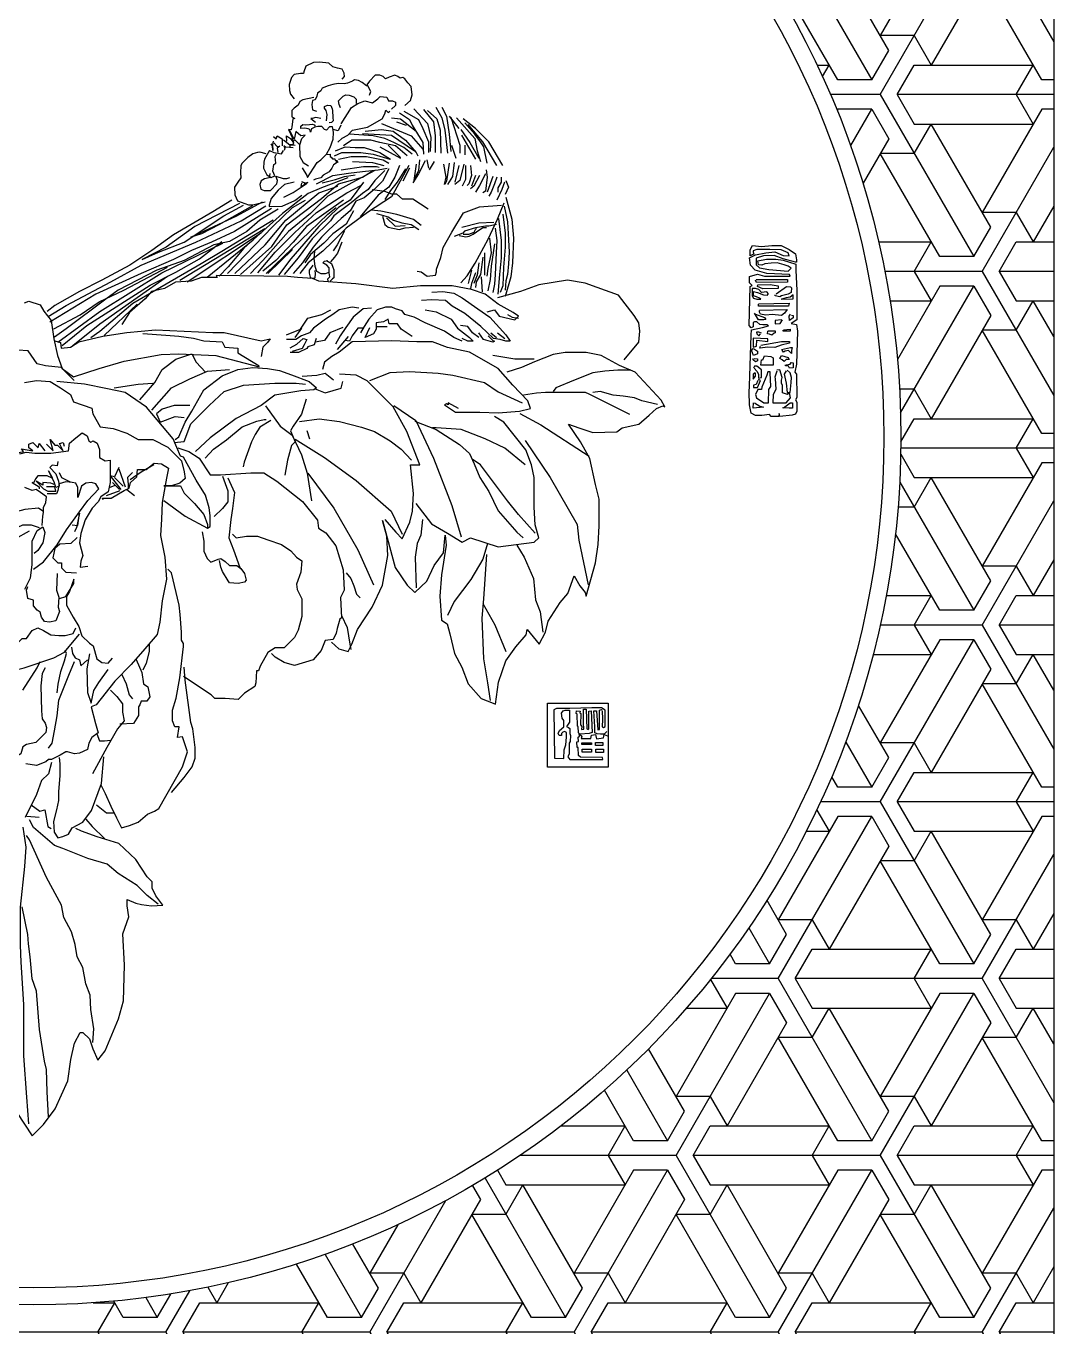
# Model space of a CAD drawing. Header units: millimetres. Extents: x 578 to 1218, y 257 to 1317.
# Drawn here: x 893 to 1195.2, y 525.7 to 908 of the extents above; entities that cross this region are included whole.
import ezdxf

# ---------------------------------------------------------------- set-up
doc = ezdxf.new("R2010")
doc.units = ezdxf.units.MM
for name, color, linetype in [('3', 3, 'Continuous'), ('4', 4, 'Continuous'), ('7', 7, 'Continuous'), ('BH', 3, 'Continuous')]:
    doc.layers.add(name, color=color, linetype=linetype)

# ---------------------------------------------------------------- blocks, each defined once
blk = doc.blocks.new('A$C2C0C1D0D')
at = {"layer": 'BH'}
h = blk.add_hatch(dxfattribs=at)
h.set_pattern_fill('ESCHER', color=256, scale=50, style=0)
h.set_pattern_definition([(60, (-1135.926, -1502.44), (-60, -1e-08), [55, -5]), (180, (-1135.926, -1502.44), (30, -51.9615), [55, -5]), (300, (-1135.926, -1502.44), (60, -1e-08), [55, -5]), (60, (-1130.926, -1502.44), (-60, -1e-08), [10, -50]), (300, (-1130.926, -1502.44), (60, -1e-08), [10, -50]), (60, (-1138.426, -1498.11), (-60, -1e-08), [10, -50]), (180, (-1138.426, -1498.11), (30, -51.9615), [10, -50]), (300, (-1138.426, -1506.77), (60, -1e-08), [10, -50]), (180, (-1138.426, -1506.77), (30, -51.9615), [10, -50]), (60, (-1155.926, -1502.44), (-60, -1e-08), [10, -50]), (300, (-1155.926, -1502.44), (60, -1e-08), [10, -50]), (60, (-1125.926, -1519.76), (-60, -1e-08), [10, -50]), (180, (-1125.926, -1519.76), (30, -51.9615), [10, -50]), (300, (-1125.926, -1485.117), (60, -1e-08), [10, -50]), (180, (-1125.926, -1485.117), (30, -51.9615), [10, -50]), (0, (-1125.926, -1493.78), (-30, 51.9615), [35, -25]), (0, (-1125.926, -1511.1), (-30, 51.9615), [35, -25]), (120, (-1133.426, -1489.447), (-60, 1e-08), [35, -25]), (120, (-1148.426, -1498.11), (-60, 1e-08), [35, -25]), (240, (-1148.426, -1506.77), (30, -51.9615), [35, -25]), (240, (-1133.426, -1515.43), (30, -51.9615), [35, -25])])
edge = h.paths.add_edge_path(flags=16)
edge.add_arc((317.14, 530), 255, 0, 360)
h.paths.add_polyline_path([(17.14, 1030), (617.14, 1030), (617.14, 30), (17.14, 30)])
at = {"layer": '3'}
for points in [[(407.96, 635.18), (408.57, 635.94), (408.49, 636.93), (407.96, 638.15), (406.51, 638.38), (405.14, 638.84), (403.99, 639.9), (401.24, 640.21), (399.49, 640.13), (397.28, 638.99), (396.67, 637.39), (396.59, 636.85), (395.68, 636.85), (393.77, 636.55), (393.01, 635.64), (392.32, 633.65), (392.4, 631.9), (392.78, 630.76), (393.77, 629.46)], [(415.97, 630.45), (416.35, 631.6), (415.43, 633.27), (415.05, 633.27), (413.83, 634.26), (412.69, 634.8), (411.54, 635.03), (410.93, 634.57), (409.48, 634.04), (408.49, 633.81), (406.74, 633.96), (405.14, 633.65), (403.76, 633.27), (402.08, 632.51), (401.63, 631.75), (400.71, 631.06), (400.48, 630.22), (400.02, 629.08), (399.19, 628.93), (398.96, 627.71), (399.19, 626.19), (400.33, 625.81)], [(426.34, 627.41), (428.02, 628.93), (428.48, 630.61), (428.17, 633.04), (427.18, 634.11), (426.34, 635.33), (425.73, 635.64), (424.97, 635.48), (424.28, 635.94), (423.37, 636.32), (421.69, 635.79), (420.7, 635.25), (420.01, 635.94), (419.02, 636.4), (417.57, 636.32), (415.97, 634.64), (415.21, 633.5)], [(399.57, 629.84), (396.36, 629.16), (395.52, 628.62), (394.99, 627.56), (393.77, 626.64), (393.16, 625.96), (393.16, 624.13), (394, 623.6), (393.39, 623.52), (393.08, 621.08), (392.93, 620.32), (392.17, 620.39)], [(403.3, 622.99), (403.53, 624.81), (403.23, 626.03), (402.69, 626.64), (402.77, 627.18), (403.61, 627.56), (404.6, 627.41), (404.98, 626.49), (405.06, 625.96), (405.21, 623.9), (405.29, 622.99), (404.75, 622.45), (404.14, 622.38)], [(407.42, 626.72), (407.04, 627.79), (406.89, 628.78), (408.26, 630.22), (408.95, 630.61), (409.94, 630.53), (411.31, 630), (412, 629.31), (412.08, 628.02)], [(407.65, 622.07), (410.7, 626.87), (412.54, 628.02), (414.6, 628.85), (416.81, 628.24), (418.41, 629.46), (419.1, 630.07), (421.08, 629.92), (421.54, 628.78), (422.68, 628.78), (423.6, 628.47), (423.6, 627.48), (422.45, 626.41)], [(401.63, 623.6), (400.18, 623.9), (399.11, 623.67), (398.73, 623.6), (400.1, 622.6)], [(406.64, 616.66), (407.94, 617.88), (409.62, 618.72), (410.99, 620.16), (414.35, 620.85), (415.41, 621.08), (419.69, 623.52), (420.45, 625.04), (420.75, 626.11), (421.44, 625.42), (421.9, 625.8)], [(422.39, 623.82), (425.06, 623.57), (429.66, 619.94)], [(424.82, 625.27), (427.72, 623.33), (428.45, 621.64), (431.6, 616.55), (431.84, 613.17)], [(426.03, 625.75), (430.39, 623.33), (431.6, 620.67), (433.3, 616.8), (433.3, 613.65)], [(428.94, 626.48), (433.05, 622.12), (434.02, 618.01), (433.78, 613.89)], [(431.84, 626.24), (434.75, 622.61), (435.24, 618.49), (435.24, 613.65)], [(433.05, 625.99), (435.72, 623.57), (436.69, 620.19), (436.93, 613.41)], [(435.48, 626.96), (437.17, 623.82), (438.14, 620.19), (438.87, 613.41)], [(437.17, 626.96), (438.63, 624.3), (439.35, 618.98), (439.84, 613.89)], [(439.35, 624.3), (442.26, 620.67)], [(439.84, 624.06), (442.5, 615.83), (442.5, 613.41)], [(441.54, 623.82), (446.87, 617.77), (447.59, 614.13), (448.56, 610.99)], [(455.1, 609.78), (450.99, 616.8), (447.11, 620.67), (443.47, 623.57)], [(392.14, 620.43), (393.21, 618.07), (393.44, 616.78), (394.05, 617.39), (395.5, 615.86), (396.03, 617.77), (397.03, 618.76), (395.73, 618.53), (394.28, 619.82), (393.82, 617.54), (392.45, 620.28)], [(403.36, 613.12), (404.43, 615.1), (405.26, 617.54), (405.34, 619.52), (405.19, 620.82), (405.04, 621.2), (404.2, 621.2), (403.28, 620.21), (402.75, 620.43), (401.98, 621.27), (400.76, 621.27), (399.85, 621.04), (398.93, 620.59), (398.63, 619.6), (398.4, 620.36), (397.94, 620.59), (396.95, 620.82), (395.73, 620.74), (395.81, 621.42), (396.34, 621.88), (397.1, 621.73), (398.32, 621.88), (399.16, 621.96), (399.7, 621.81), (400, 621.35)], [(407.56, 621.69), (406.79, 620.01), (405.27, 620.39)], [(414.64, 619.94), (419.49, 620.43), (422.88, 619.94), (426.51, 617.28), (429.66, 613.65), (430.15, 612.68)], [(419.49, 622.12), (428.21, 618.49), (431.6, 614.62)], [(423.85, 622.61), (426.75, 621.64)], [(442.75, 620.43), (445.41, 616.55), (448.08, 611.96)], [(450.5, 610.5), (449.53, 615.34), (448.56, 616.8), (446.87, 618.98), (443.96, 622.36)], [(453.41, 609.78), (449.29, 616.8), (447.59, 618.73), (444.93, 621.88)], [(387.64, 616.93), (387.41, 616.01), (387.57, 614.26), (387.41, 615.56), (387.03, 616.17)], [(387.72, 618.38), (388.48, 617.69), (388.79, 618.53), (390.31, 617.61), (390.31, 615.63)], [(387.87, 616.47), (388.79, 615.4), (389.63, 615.48), (388.86, 614.87), (389.02, 613.65)], [(390.69, 617.39), (392.52, 615.86), (392.52, 615.25)], [(393.52, 615.02), (391.3, 615.18), (390.77, 615.56), (391.08, 614.87), (390.85, 614.26)], [(391.61, 617.01), (391.53, 618.53), (392.75, 617.77), (393.59, 616.47), (393.44, 615.94), (392.6, 615.94), (394.13, 615.79)], [(395.42, 615.86), (395.5, 612.51), (396.49, 610.68), (398.02, 609.77)], [(427, 612.68), (423.6, 615.59), (419, 616.55), (416.34, 617.28), (410.76, 617.28), (408.34, 615.59)], [(428.45, 613.17), (426.03, 615.1), (423.12, 616.55), (420.45, 617.77), (417.06, 618.49), (410.04, 618.98)], [(413.91, 619.22), (422.39, 618.73), (429.18, 614.13)], [(425.06, 612.2), (421.42, 615.83)], [(440.08, 615.83), (441.29, 611.96)], [(442.99, 618.73), (447.11, 611.71)], [(443.96, 615.83), (443.96, 612.92)], [(385.58, 613.27), (383.75, 613.73), (383.07, 613.65), (381.62, 613.27), (380.17, 612.2), (378.56, 610.53), (378.18, 609.84), (378.03, 607.71), (378.18, 606.18), (377.27, 604.89), (376.28, 603.44), (376.35, 601.16), (377.19, 599.4), (380.4, 598.26), (381.69, 598.26), (385.28, 599.1)], [(386.57, 614.26), (385.13, 611.67), (384.9, 610.76), (384.82, 609), (385.81, 607.1), (387.03, 606.34), (388.1, 606.79), (387.57, 608.17), (387.8, 610.15), (388.41, 610.53), (388.18, 612.43), (388.63, 613.27)], [(386.57, 614.26), (387.87, 613.65), (390.08, 613.27), (390.69, 614.19)], [(396.19, 609.16), (397.56, 606.87), (397.71, 606.34), (399.54, 609), (400.61, 610.68), (401.68, 611.44), (403.2, 613.04), (404.35, 613.12), (404.43, 612.43), (404.73, 612.28), (405.11, 611.75), (405.8, 611.75), (405.87, 611.29), (406.41, 611.29), (406.18, 610.68), (406.18, 610.68), (406.71, 610.91), (405.34, 609.99), (404.88, 609), (404.12, 607.94), (402.37, 607.02), (401.6, 606.18), (400.08, 605.8), (399.47, 605.5)], [(405.67, 612.68), (407.85, 613.65), (413.43, 613.65), (417.06, 613.17), (421.91, 611.71)], [(405.92, 614.13), (408.82, 615.34), (411.73, 615.1), (414.4, 615.1), (419, 613.65), (422.15, 611.71)], [(406.89, 611.71), (410.52, 612.44), (415.12, 612.44), (419.97, 611.47), (421.67, 610.5)], [(419, 615.34), (425.06, 611.96)], [(378.05, 577.83), (387.26, 586.06), (391.62, 592.35), (401.8, 600.1), (406.89, 604.45), (413.91, 606.39), (416.58, 608.08)], [(417.55, 608.33), (410.76, 604.7), (403.74, 600.82), (398.65, 595.74), (392.1, 590.41), (384.59, 581.94), (380.96, 578.07)], [(420.45, 608.33), (417.55, 605.42), (415.61, 602.76), (413.91, 601.55), (410.52, 598.89), (405.43, 595.01), (404.46, 593.56), (399.13, 588.24), (395.01, 582.67), (390.89, 577.83)], [(421.67, 608.81), (419.73, 605.18), (417.3, 602.76), (414.4, 600.34), (411.97, 599.37), (410.28, 596.47), (407.61, 594.29), (403.98, 590.9), (401.8, 588.72), (399.37, 585.82), (396.22, 581.22), (393.56, 578.07)], [(427.48, 609.78), (422.39, 600.58), (415.37, 595.98), (409.07, 591.38), (405.19, 587.51), (402.28, 584.61), (397.92, 581.22), (395.5, 578.07)], [(400.34, 604.45), (405.19, 606.87), (409.79, 607.6), (413.91, 608.08), (418.52, 608.57), (421.18, 609.05)], [(407.61, 608.57), (414.15, 609.54), (418.03, 609.54), (418.76, 609.29)], [(411, 610.99), (416.82, 610.75), (420.21, 609.78)], [(424.82, 609.78), (423.36, 606.39), (421.67, 603.48), (418.52, 601.06), (413.19, 594.77)], [(426.51, 608.81), (424.09, 604.94), (422.15, 602.52), (420.45, 599.85)], [(427.72, 609.05), (425.79, 605.18)], [(432.33, 611.23), (430.39, 607.36), (428.69, 604.7)], [(429.66, 610.26), (428.94, 605.42)], [(430.63, 611.47), (430.39, 608.33), (429.18, 605.91)], [(432.81, 611.47), (433.3, 609.05)], [(434.99, 610.99), (433.54, 608.57)], [(437.66, 610.26), (438.39, 606.39), (437.9, 604.21)], [(439.35, 610.5), (438.63, 605.18), (438.14, 604.21)], [(440.81, 610.75), (440.32, 606.63), (438.87, 604.21)], [(443.72, 610.26), (442.5, 605.42), (441.05, 604.21)], [(442.26, 609.78), (441.05, 604.94)], [(444.2, 609.78), (444.2, 605.66), (443.23, 603.73)], [(445.65, 609.78), (445.9, 606.87), (445.17, 604.45), (444.69, 603.97)], [(450.26, 608.57), (450.5, 606.39), (450.02, 602.27), (449.29, 601.79)], [(409.55, 606.15), (401.8, 603.24), (397.92, 601.55), (390.41, 595.74), (379.02, 585.57), (374.42, 580.01), (371.75, 577.34)], [(386.65, 607.48), (386.42, 606.18), (385.05, 605.88), (384.13, 605.35), (383.75, 604.28), (383.98, 602.91), (384.97, 602.45), (386.88, 602.45), (388.71, 604.43), (388.94, 605.42), (388.41, 606.64), (390.54, 605.96), (391.61, 605.96), (392.52, 606.34)], [(393.82, 604.97), (391, 604.28), (389.09, 602.6), (387.03, 600.16), (386.5, 598.18), (386.5, 597.8), (390.31, 597.88), (393.97, 599.55), (396.11, 601.08)], [(414.15, 604.94), (410.28, 599.61), (406.89, 597.43), (401.07, 591.87), (392.83, 582.43), (389.2, 577.59)], [(390.77, 600.47), (393.52, 601.92), (397.64, 604.66)], [(395.96, 604.58), (395.73, 603.67), (396.72, 604.13), (397.1, 604.58), (396.11, 605.04), (397.1, 604.66), (397.94, 604.97)], [(402.04, 604.7), (405.92, 605.66), (408.58, 606.63), (411.73, 607.12)], [(448.32, 606.87), (446.62, 603.73), (445.65, 603)], [(447.11, 606.87), (445.9, 603.73)], [(450.02, 607.36), (448.32, 603.97), (447.11, 602.03)], [(452.2, 606.63), (450.5, 602.03)], [(453.41, 606.39), (452.68, 604.45), (451.71, 602.03), (450.99, 600.82)], [(455.59, 604.94), (454.86, 602.76), (453.41, 599.61)], [(454.62, 606.39), (454.62, 604.94), (453.65, 603.24), (453.65, 602.03)], [(456.07, 605.42), (456.8, 603.48), (455.83, 601.31)], [(376.35, 578.07), (385.32, 586.54), (391.38, 593.8), (401.07, 601.79), (406.64, 603.73)], [(383.14, 578.31), (388.23, 584.36), (394.04, 590.17), (400.34, 595.98), (409.31, 601.79), (413.43, 603.97)], [(433.16, 596.94), (428.68, 599.92), (425.7, 599.92), (423.96, 601.41), (422.47, 601.41), (420.48, 602.15), (416.75, 602.65)], [(456.07, 600.56), (457.76, 594.03), (458.25, 588.46), (458, 581.2), (457.52, 577.09), (455.82, 571.28)], [(375.52, 599.61), (369.95, 596.22), (358.32, 589.45), (352.02, 584.85), (345.48, 580.49), (337.24, 576.13), (330.7, 572.75), (323.43, 568.63), (321.25, 566.94)], [(321.49, 565.49), (326.82, 568.63), (339.9, 575.65), (348.87, 580.49), (364.86, 587.27), (378.19, 593.56), (385.46, 597.92)], [(387.15, 597.19), (376.25, 590.42), (369.47, 587.27), (363.65, 584.85), (358.32, 582.19), (348.87, 578.07), (335.54, 572.02), (321.97, 563.79)], [(389.09, 596.95), (383.76, 593.8), (379.88, 590.42), (374.8, 587.51), (370.19, 586.54), (361.47, 581.94), (353.47, 579.04), (342.08, 573.23), (338.45, 570.57), (326.82, 561.85), (323.39, 559.38)], [(377.7, 598.64), (364.62, 591.87), (356.14, 585.82), (349.11, 582.19), (353.96, 584.36), (361.47, 587.27), (373.1, 595.01), (378.92, 598.16)], [(381.58, 597.92), (371.65, 592.35), (366.56, 589.69), (363.41, 588.72), (376.98, 595.01), (384.49, 599.13)], [(374.17, 578.07), (387.5, 591.87), (393.32, 597.43), (397.19, 599.61)], [(408.34, 599.61), (397.44, 591.87), (393.56, 587.27), (388.47, 581.94), (384.59, 578.8)], [(385.56, 578.07), (398.4, 590.41), (403.74, 595.5), (406.16, 597.43)], [(411.25, 596.47), (409.07, 592.59), (405.19, 589.69), (402.52, 587.03), (398.65, 583.64), (396.95, 581.22)], [(431.17, 592.22), (428.93, 593.96), (423.96, 595.45), (419.24, 596.44), (416.5, 596.69)], [(429.92, 578.81), (431.17, 578.56), (432.91, 577.32), (435.39, 577.57), (435.64, 578.56), (435.64, 579.31), (436.88, 582.78), (437.63, 585.76), (440.11, 590.23), (443.59, 595.94), (448.32, 597.68), (454.78, 598.18)], [(442.79, 575.33), (444.69, 577.39), (447.06, 581.12), (450.87, 588.21), (453.62, 594), (455.53, 598.8)], [(455.58, 597.9), (456.55, 593.3), (456.79, 587.98), (457.03, 584.35), (456.79, 580.96), (456.55, 577.81), (456.07, 575.88), (455.82, 573.21)], [(387.6, 593.75), (372.58, 584.55), (366.52, 580.92), (353.19, 573.18), (346.41, 569.3), (336.72, 561.07), (334.05, 559.14)], [(417.99, 595.7), (421.47, 594.7), (422.96, 593.71), (425.45, 592.96), (428.18, 592.47), (430.42, 590.98)], [(419.73, 594.95), (420.48, 592.47), (421.47, 591.72), (424.7, 590.98), (426.44, 591.47), (428.93, 591.72)], [(420.98, 594.45), (423.46, 591.97), (426.44, 592.22)], [(443.1, 591.72), (448.07, 592.96), (452.54, 593.21)], [(453.88, 594.27), (454.61, 587.74), (454.61, 582.65), (454.13, 577.81), (453.64, 572)], [(455.1, 595.48), (455.82, 589.91), (455.82, 585.8), (455.34, 579.99), (455.1, 574.42), (454.37, 572.49)], [(360.22, 576.08), (385.18, 591.33)], [(362.4, 575.6), (384.21, 590.12)], [(408.56, 590.64), (406.42, 586.53), (405.28, 584.77)], [(453.29, 592.47), (451.05, 591.97), (450.06, 591.97), (447.07, 591.47), (443.84, 590.48), (443.35, 589.98), (440.86, 588.99)], [(442.28, 589.22), (444.31, 588.87), (445.2, 589.1), (446.42, 589.62), (447.36, 590.28), (449.22, 591.6), (450.34, 591.62)], [(443.44, 589.66), (445.15, 589.66), (446.74, 590.21), (447.14, 591.05), (447.39, 591.35)], [(452.92, 591.37), (453.4, 587.74), (453.16, 584.11), (452.92, 577.81), (452.67, 574.91), (452.19, 572.49)], [(324.36, 557.93), (336.72, 566.88), (354.89, 578.26), (372.82, 586.97)], [(325.57, 556.96), (332.84, 562.77), (351.5, 574.63), (359.01, 578.5), (366.03, 582.37), (372.58, 587.46)], [(368.22, 577.05), (381.78, 587.94)], [(386.05, 578.07), (393.32, 585.09)], [(407.8, 587.29), (406.5, 584.09), (405.66, 582.87), (404.52, 581.5)], [(451.22, 588.46), (451.7, 584.11), (450.73, 579.51), (450.49, 577.33)], [(452.67, 586.77), (451.7, 580.23), (451.46, 576.36), (450.73, 572.97)], [(528.98, 583.84), (527.82, 583.26), (527.82, 585), (528.55, 586.31), (531.16, 586.02), (534.2, 586.31), (536.96, 586.31), (539.28, 585.15), (541.16, 583.84), (541.45, 582.1), (541.45, 581.38), (541.16, 581.38), (537.54, 582.39), (534.93, 583.41), (531.74, 583.26), (529.56, 582.54), (529.56, 580.65), (530.58, 579.79), (533.33, 579.21), (538.99, 578.77), (539.86, 579.64), (538.99, 580.22), (537.83, 580.65), (535.8, 581.23), (534.06, 581.09), (532.17, 580.94), (531.3, 580.51), (530.29, 580.65), (530.14, 581.81), (532.61, 582.25), (535.36, 582.25), (537.54, 581.96), (541.31, 580.8), (541.31, 579.06), (541.6, 573.12), (541.6, 564.43), (539.86, 563.41), (541.45, 563.12), (541.74, 561.1), (541.45, 551.39), (541.02, 549.07), (541.45, 548.49), (541.6, 541.68), (541.16, 540.96), (541.6, 540.23), (541.6, 537.63), (541.16, 536.76), (540.15, 536.47), (536.52, 536.03), (536.38, 536.9), (536.23, 536.03), (534.06, 536.03), (533.48, 536.61), (531.3, 536.32), (529.42, 536.32), (528.11, 537.05), (527.68, 539.51), (527.53, 543.28), (527.68, 545.01), (528.11, 559.94), (528.26, 561.53), (531.45, 562.25), (533.19, 562.69), (532.75, 562.98), (531.59, 562.98), (530.72, 563.12), (529.85, 563.85), (529.13, 563.85), (528.69, 563.7), (528.69, 562.4), (528.11, 562.11), (527.53, 562.83), (527.82, 574.28), (528.4, 574.57), (527.68, 575.29), (527.68, 577.18), (530, 577.9), (532.03, 577.32), (534.35, 577.32), (539.57, 577.32), (539.42, 577.76), (532.75, 578.05), (529.27, 579.06), (527.97, 580.51), (527.68, 582.68), (529.42, 583.55), (532.46, 584.13), (535.07, 584.42), (537.54, 583.41), (539.28, 583.26), (538.99, 584.13), (536.96, 585), (533.62, 585.15), (529.85, 585.15), (528.69, 584.71), (528.84, 583.7)], [(399.79, 584.62), (399.63, 582.49), (399.86, 580.2), (400.4, 578.75), (401.69, 578.07), (402.99, 578.07), (404.14, 578.52)], [(403.83, 575.86), (403.75, 576.47), (404.29, 577.15), (404.14, 578.3), (404.06, 579.74), (403.37, 580.51), (402.23, 581.19), (402.76, 581.72), (403.68, 581.88)], [(403.3, 581.88), (404.82, 581.04), (405.2, 579.97), (405.43, 579.13), (405.43, 576.85), (405.05, 576.54), (404.44, 575.86)], [(448.07, 581.2), (447.58, 577.57), (446.62, 575.15)], [(449.28, 582.9), (448.55, 577.81), (447.34, 575.63), (447.1, 573.94)], [(449.77, 584.11), (449.77, 579.51), (449.77, 577.57)], [(323.15, 561.8), (330.9, 565.91), (336.47, 569.79), (343.74, 573.18), (356.58, 579.95)], [(450.54, 566.86), (452.71, 567.4), (454.07, 565.5), (458.69, 564.42), (459.78, 565.5), (458.15, 566.59), (453.8, 569.03), (450, 572.02), (445.92, 573.37), (440.21, 574.46), (430.97, 574.46), (422.82, 573.65), (411.95, 575), (401.08, 575.82), (399.18, 576.63), (394.83, 576.9), (391.84, 577.17), (370.92, 577.45), (371.19, 576.9), (366.57, 576.9), (363.58, 575.82), (358.96, 575.55), (355.7, 573.65), (351.89, 572.83), (349.99, 570.66), (345.37, 566.59), (343.2, 563.06)], [(399.33, 580.51), (398.64, 579.59), (398.26, 579.06), (398.18, 578.14), (398.49, 577), (398.72, 576.7), (400.02, 576.77), (400.09, 578.07), (400.02, 578.98)], [(445.89, 579.02), (445.16, 575.88), (444.92, 575.15)], [(447.1, 578.3), (445.89, 575.15), (445.65, 573.7)], [(328.72, 556.96), (336.72, 563.25), (347.62, 571), (356.58, 577.29)], [(448.8, 577.09), (449.04, 572.73)], [(533.19, 572.11), (532.75, 572.69), (531.16, 572.54), (530.43, 573.41), (529.42, 573.7), (528.4, 573.7), (528.4, 572.69), (528.4, 571.53), (528.84, 570.8), (529.85, 570.51), (531.01, 570.51), (530.58, 570.8), (529.71, 571.24), (528.84, 571.53), (528.84, 572.83), (530, 572.54), (531.74, 571.82), (532.9, 571.67), (533.04, 571.96), (533.19, 572.11)], [(529.56, 576.31), (538.84, 576.31), (538.84, 575.58), (529.71, 575.44), (529.42, 576.16)], [(530.14, 574.71), (533.77, 574.86), (536.09, 574.42), (536.09, 573.7), (531.59, 573.56), (530, 574.28), (530.14, 574.71)], [(535.51, 572.11), (538.55, 574.28), (539.71, 574.14), (540, 573.85), (539.86, 572.54), (538.99, 571.96), (537.1, 571.53), (536.52, 571.24), (535.22, 571.53), (535.22, 571.82)], [(434.24, 572.56), (437.5, 572.83), (440.76, 572.29), (443.2, 570.93), (447.82, 567.67), (451.36, 565.23), (455.98, 560.07), (457.33, 558.17), (455.98, 558.17), (454.35, 558.72), (452.44, 558.99), (448.64, 562.52), (444.02, 566.32), (440.21, 568.49), (438.31, 570.12), (434.24, 570.39), (431.25, 570.12)], [(536.96, 570.51), (540.44, 570.66), (540.44, 571.82), (539.57, 571.09), (538.41, 570.95), (537.1, 570.51)], [(337.93, 559.86), (347.62, 569.06)], [(412.77, 567.94), (410.86, 568.22), (407.06, 567.4), (405.16, 566.04), (402.98, 564.69), (399.45, 561.97), (398.36, 560.62), (395.92, 559.8), (394.29, 558.72), (391.57, 558.72)], [(391.57, 560.07), (395.65, 561.7), (397.82, 564.96), (401.9, 566.04), (404.61, 567.4)], [(416.57, 567.94), (414.13, 567.67), (411.14, 565.23), (408.96, 562.24), (407.33, 559.8), (405.97, 557.36)], [(443.2, 558.17), (440.76, 559.26), (438.04, 561.16), (432.33, 563.6), (429.07, 565.23), (426.35, 566.04), (425.54, 567.13), (423.64, 567.67), (422.55, 568.22), (420.65, 568.22), (418.2, 567.4), (415.76, 564.69), (414.4, 562.52), (413.31, 560.62)], [(432.33, 567.4), (435.59, 566.86), (439.94, 564.69), (441.84, 561.97), (445.38, 559.26), (446.46, 558.17), (444.83, 558.17), (443.2, 558.99)], [(456.52, 566.04), (457.88, 565.23), (459.78, 564.96)], [(529.42, 566.17), (532.03, 565.15), (532.46, 564.57), (531.88, 564.43), (530.29, 564.43), (529.13, 566.46)], [(530.29, 569.21), (539.28, 569.35), (539.13, 568.48), (530.29, 568.48), (530.29, 569.06)], [(530.58, 567.33), (538.7, 567.47), (537.97, 566.46), (537.1, 565.73), (534.35, 566.02), (532.46, 565.88), (530.87, 566.17), (530.58, 566.75), (530.58, 567.18)], [(540, 565.88), (540.44, 565.73), (540.44, 565.01), (539.42, 564.28), (539.28, 565.59), (539.71, 566.17)], [(408.15, 562.24), (404.34, 560.62), (402.71, 558.44), (399.99, 557.9)], [(428.53, 559.53), (425.27, 561.7), (424.18, 563.33), (421.73, 563.33), (421.46, 564.69), (420.1, 563.87), (417.93, 563.6), (417.93, 561.7), (417.11, 560.34), (414.67, 559.26), (416.03, 562.24)], [(418.2, 562.52), (421.19, 562.52)], [(448.09, 559.26), (446.19, 560.62), (444.83, 562.52), (442.66, 562.79)], [(537.1, 564.43), (535.22, 564.28), (535.22, 563.27), (536.67, 563.41), (537.39, 564.43)], [(323.47, 558.3), (325.1, 557.76), (325.37, 556.13), (328.09, 556.4), (330.54, 558.03), (337.6, 559.66), (344.67, 560.75), (353.09, 561.56), (369.94, 560.75), (373.2, 560.75), (384.07, 558.3), (386.79, 558.85), (385.98, 557.76), (384.62, 556.4), (384.07, 553.69)], [(349.29, 560.47), (356.08, 559.93), (359.89, 559.66), (364.24, 559.12), (367.22, 558.3), (372.66, 558.03), (373.47, 556.4), (377.28, 556.13), (377.28, 554.77), (383.53, 550.97)], [(400.27, 558.99), (399.72, 557.09), (397.82, 556.54), (397.55, 556), (395.1, 554.91), (392.66, 554.91)], [(392.66, 556.27), (394.56, 557.36), (396.46, 558.99), (397.55, 558.72), (396.73, 557.09), (396.19, 556), (393.2, 555.19)], [(395.92, 561.97), (394.02, 559.26)], [(406.52, 555.73), (409.78, 559.53)], [(414.13, 561.97), (412.49, 561.97), (410.86, 559.8), (410.05, 558.17), (408.69, 558.44)], [(450.81, 559.8), (452.17, 558.44), (452.71, 558.17), (452.17, 557.9), (449.45, 558.72), (448.09, 560.62)], [(451.63, 560.62), (453.26, 559.26)], [(453.53, 560.62), (455.7, 558.99)], [(528.69, 558.63), (528.69, 556.46), (529.71, 556.75), (529.85, 558.49), (533.04, 558.05), (533.04, 558.92), (528.69, 559.07), (528.69, 558.49)], [(531.16, 560.52), (530.43, 560.81), (529.71, 560.81), (529.85, 560.37), (530.43, 559.79), (530.87, 560.37)], [(533.04, 561.24), (535.22, 561.24), (535.22, 560.66), (534.93, 560.52), (534.2, 559.94), (533.48, 560.23), (532.9, 560.37), (533.04, 561.1)], [(537.68, 561.53), (539.57, 561.68), (539.57, 561.1), (537.54, 561.1), (537.54, 561.39)], [(348.47, 540.93), (352.82, 546.09), (355, 549.89), (359.07, 552.87), (363.69, 554.5), (365.05, 552.06), (367.77, 549.07)], [(528.84, 556.02), (530, 555.3), (530, 554.43), (528.84, 554), (528.55, 554.72), (528.26, 555.45), (528.69, 556.02)], [(531.01, 557.04), (537.1, 558.05), (539.42, 558.05), (539.42, 557.62), (536.96, 557.04), (535.07, 556.31), (533.04, 556.46), (530.72, 556.17), (530.87, 556.75)], [(537.1, 555.74), (539.71, 556.31), (540.15, 556.31), (540, 555.45), (540, 554.58), (539.13, 555.45), (538.12, 555.3), (537.68, 555.01), (537.25, 555.59)], [(528.98, 553.13), (530, 552.98), (530, 552.4), (529.42, 552.11), (528.69, 552.69), (528.69, 553.13)], [(528.98, 550.23), (529.85, 549.36), (530.29, 548.49), (530.29, 547.33), (531.16, 547.48), (531.16, 549.8), (529.85, 550.81), (529.13, 550.81), (528.84, 550.23)], [(531.59, 552.69), (532.03, 553.85), (533.91, 553.71), (534.64, 553.27), (534.64, 552.4), (534.64, 551.1), (531.01, 551.1), (531.16, 552.69), (531.45, 552.69)], [(537.1, 554), (538.99, 553.42), (539.28, 552.84), (538.41, 552.84), (537.83, 552.26), (537.25, 552.69), (536.52, 553.13), (537.1, 553.85)], [(538.41, 551.24), (539.57, 551.39), (539.86, 551.97), (540.44, 551.82), (540.44, 550.37), (539.42, 550.23), (539.13, 550.81), (538.26, 550.95), (538.26, 551.24)], [(352.01, 537.94), (357.71, 544.46), (363.15, 547.17), (368.31, 549.34), (374.83, 549.89)], [(358.8, 529.26), (359.89, 530.07), (361.79, 534.41), (363.69, 537.67), (367.22, 543.92), (372.66, 547.99), (377.28, 549.89), (381.63, 550.43), (385.98, 550.16), (389.51, 549.62), (393.04, 548.26), (398.2, 546.36), (400.38, 544.46), (399.56, 543.92), (395.76, 543.64), (388.15, 542.29), (384.07, 539.3), (376.74, 535.5), (369.13, 529.8), (364.78, 525.73)], [(396.17, 547.95), (400.52, 548.22), (402.96, 548.76), (405.41, 546.86)], [(416.01, 546.59), (421.99, 549.03), (427.69, 549.31), (436.12, 548.76), (440.47, 548.22), (449.71, 546.05), (453.78, 543.33), (460.85, 540.08)], [(492.72, 549.67), (488.91, 549.67), (485.11, 549.4), (481.58, 548.86), (475.87, 546.68), (470.71, 544.51), (469.89, 543.43)], [(529.27, 548.93), (528.69, 548.49), (528.69, 547.04), (529.42, 547.91), (529.42, 548.93)], [(530.14, 546.61), (529.56, 545.45), (528.84, 545.3), (528.84, 544.58), (530, 544.58), (530.87, 546.61), (530.29, 546.9)], [(533.04, 549.22), (532.75, 548.2), (531.3, 544.72), (531.16, 544), (530.14, 544), (529.42, 542.55), (529.71, 541.54), (531.88, 540.09), (533.19, 540.09), (533.33, 544), (533.91, 544.87), (533.77, 548.93), (533.77, 549.22), (533.04, 549.22)], [(535.65, 549.36), (535.07, 547.62), (535.22, 547.19), (535.36, 544), (534.64, 542.55), (534.49, 540.09), (538.41, 540.09), (539.71, 541.54), (539.42, 542.99), (538.84, 542.55), (537.39, 542.99), (537.39, 545.16), (537.1, 545.88), (537.1, 546.75), (537.25, 547.48), (536.52, 549.8), (535.65, 549.65)], [(538.41, 549.51), (537.83, 548.49), (538.41, 545.88), (538.7, 543.13), (539.57, 543.13), (539.86, 546.03), (540, 547.48), (539.57, 548.93), (538.7, 549.65)], [(340.86, 544.46), (347.93, 545.54), (352.28, 545.82)], [(358.53, 528.44), (361.52, 528.71), (363.42, 533.87), (368.85, 539.3), (373.2, 543.37), (378.91, 545.27), (388.15, 545.82), (394.4, 545.82), (397.12, 545.54)], [(399.98, 544.15), (402.96, 543.06), (407.58, 544.42), (408.13, 546.32)], [(500.6, 539.63), (495.98, 540.71), (493.81, 541.53), (490.55, 542.07), (487.56, 542.34), (483.75, 543.43), (481.58, 543.15)], [(363.15, 539.3), (358.53, 539.3), (355, 538.21), (353.36, 536.86), (354.45, 534.41), (358.8, 536.04), (361.52, 535.77)], [(385.37, 539.22), (389.71, 533.24), (393.25, 530.53), (395.97, 524.83), (397.6, 519.4), (398.95, 511.26)], [(397.32, 541.12), (395.97, 536.77), (393.52, 533.24), (392.7, 531.89), (394.06, 528.63), (392.98, 527.54), (391.89, 523.2), (391.07, 518.86)], [(423.07, 539.26), (429.6, 534.92), (434.76, 523.79), (440.2, 509.95), (442.91, 500.72)], [(529.13, 540.09), (530.72, 539.07), (531.74, 538.78), (528.69, 538.49), (528.84, 540.09)], [(537.68, 538.64), (539.57, 540.09), (540.29, 540.09), (540.29, 538.49), (539.28, 538.49), (537.39, 538.64)], [(395.42, 534.6), (401.13, 535.42), (407.11, 534.6), (413.63, 532.97), (417.43, 531.62), (422.05, 528.9), (425.31, 526.46), (428.3, 523.2)], [(460.11, 536.91), (466.36, 533.65), (480.49, 524.42)], [(367.64, 523.79), (370.08, 526.5), (373.89, 529.22), (378.51, 533.02), (382.85, 534.65), (385.03, 535.19), (385.57, 535.19)], [(387, 534.87), (383.74, 532.97), (382.38, 530.8), (381.29, 528.63), (379.12, 522.66), (378.84, 521.3)], [(397.53, 531.93), (398.34, 529.49)], [(461.66, 521.89), (455.69, 526.78), (449.98, 529.49), (442.91, 532.2), (435.58, 532.75), (434.49, 532.75)], [(308.8, 523.01), (310.7, 523.28), (307.98, 525.46), (309.07, 526), (310.43, 524.91), (314.23, 525.73), (313.69, 526.54), (316.95, 526), (315.86, 526.81), (315.86, 527.9), (316.95, 528.44), (318.58, 526.81), (318.85, 528.17), (320.48, 526)], [(319.71, 504.04), (319.92, 506.78), (320.13, 507.83), (320.13, 509.31), (320.77, 510.78), (320.98, 512.47), (319.29, 513.73), (318.02, 514.57), (316.76, 514.36), (314.65, 515.21)], [(313.17, 525.11), (315.07, 525.53), (317.6, 525.32), (322.24, 525.32), (327.51, 525.95), (327.73, 528.27), (329.62, 529.74), (331.52, 531.22), (333, 530.37), (333.42, 528.9), (334.05, 528.48), (334.69, 528.9), (335.95, 528.27), (336.58, 526.37), (336.58, 524.05), (338.27, 523), (339.75, 523.21), (339.75, 521.11), (339.75, 516.68), (339.11, 513.94), (337.01, 512.47), (336.16, 510.99), (334.47, 509.1), (332.37, 505.73), (331.1, 501.72), (330.68, 498.98), (331.73, 495.19), (331.1, 493.51), (330.89, 491.82), (333.21, 492.03)], [(321.03, 527.9), (322.93, 526), (322.11, 529.26), (323.47, 527.63), (324.29, 527.63), (325.92, 526), (324.83, 528.17), (325.92, 528.44), (326.19, 527.36)], [(324.35, 522.79), (324.14, 521.53), (322.66, 521.74), (322.03, 521.11), (323.72, 519.21), (324.56, 517.1), (324.77, 515.63), (323.72, 515.21), (323.3, 516.89), (321.61, 520.05), (322.66, 518.16), (322.66, 517.94), (321.19, 518.58), (318.45, 518.58), (317.81, 517.73), (317.18, 516.47), (316.76, 516.68), (318.87, 515.42), (318.87, 514.78)], [(342.28, 521.11), (341.01, 518.37), (339.75, 518.58), (342.91, 514.57)], [(342.28, 520.68), (344.18, 515.42)], [(345.65, 517.52), (348.82, 519.84), (352.61, 521.95)], [(323.3, 516.05), (322.24, 516.47), (319.92, 516.68), (319.92, 515.84), (318.02, 517.1), (320.13, 514.78), (321.4, 514.15), (323.72, 514.15), (323.51, 515.42), (322.66, 515.42), (320.98, 515.42)], [(324.77, 519.63), (325.41, 518.16), (327.94, 516.89)], [(340.38, 516.68), (342.49, 514.57)], [(341.01, 518.16), (343.54, 515.63)], [(346.29, 519.63), (344.81, 518.16), (345.02, 516.05), (345.02, 514.78)], [(397.87, 519.4), (405.48, 509.08), (412.54, 496.87), (417.16, 486.55)], [(338.69, 512.89), (342.7, 514.36)], [(339.54, 515.21), (341.22, 515.84)], [(344.6, 514.57), (346.92, 512.89)], [(328.57, 504.25), (330.26, 504.04), (330.68, 507.62), (329.83, 503.41), (329.2, 502.14)], [(431.57, 505.83), (431.02, 501.21), (429.93, 498.77), (429.39, 494.7), (429.66, 485.74)], [(450.59, 498.77), (449.23, 494.15), (445.7, 488.18), (440.8, 481.67), (438.9, 477.6)], [(459.28, 498.23), (461.46, 494.7), (464.18, 488.45), (464.72, 482.21), (466.08, 478.68), (466.89, 472.71)], [(409.13, 490.07), (410.49, 488.44), (411.3, 486.27), (412.12, 483.82), (413.21, 482.74)], [(449.23, 481.12), (452.76, 474.88), (456.02, 467.01)], [(407.77, 477.58), (409.4, 474.05), (410.22, 469.17), (410.49, 467.54)], [(484.36, 449.55), (484.43, 447.1), (484.36, 444.85), (484.76, 444.65), (485.23, 444.92), (485.23, 449.75), (484.16, 450.48), (481.31, 450.48), (474.82, 450.21), (470.91, 450.21), (470.18, 449.81), (470.31, 435.65), (473.03, 435.51), (473.16, 438.09), (473.63, 439.55), (473.89, 441.8), (473.89, 443.19), (473.23, 443.46), (472.76, 443.33), (472.43, 442.86), (472.43, 442.27), (471.7, 442.27), (471.44, 442.93), (471.77, 443.79), (473.03, 444.85), (473.03, 446.77), (472.63, 447.36), (472.43, 448.89), (472.83, 449.55), (473.49, 449.75), (474.75, 449.75), (474.75, 446.24), (474.16, 445.38), (473.89, 444.98), (474.49, 444.65), (474.82, 444.38), (474.82, 442.93), (475.08, 442.27), (474.95, 440.54), (474.69, 440.08), (474.62, 436.97), (474.29, 436.04), (474.82, 435.25), (484.56, 435.25), (484.43, 435.84), (478, 435.91), (477.4, 436.44), (477.27, 438.82), (477.01, 438.82), (476.94, 440.48), (477.34, 440.54), (477.27, 441.8), (477.67, 442.07), (477.6, 442.93), (477.34, 443.06), (477.27, 444.98), (477.07, 445.05), (477.01, 448.56), (476.74, 448.82), (476.81, 449.61), (477.87, 449.48), (477.8, 448.95), (478.07, 448.75), (478, 445.44), (478.33, 444.98), (478.33, 444.52), (478.27, 444.38), (478.27, 444.12), (478.99, 444.19), (478.86, 446.17), (478.86, 450.01), (479.66, 450.01), (479.86, 444.25), (480.19, 444.12), (480.39, 444.25), (480.39, 449.48), (481.12, 449.61), (481.45, 443.19), (480.52, 442.86), (477.87, 442.73), (477.67, 442.73), (478.13, 442.33), (478.33, 442.07), (478.2, 441.41), (481.05, 441.41), (481.18, 442.4), (482.37, 442.6), (482.71, 441.34), (484.69, 441.6), (484.96, 442.6), (485.95, 442.2)], [(485.76, 443.46), (484.89, 442.66), (483.9, 442.66), (482.91, 442.8), (482.18, 443.13), (482.18, 444.85), (481.91, 449.55), (482.64, 449.55), (483.1, 443.99), (483.57, 444.12), (483.57, 449.75), (484.1, 449.95), (484.36, 449.75)], [(316.52, 421.93), (319.05, 420.03), (320.53, 420.46), (321.37, 415.61), (322.43, 414.98)], [(315.26, 418.56), (318.84, 418.35)], [(353.81, 392.77), (350.65, 395.29), (347.71, 398.23), (342.04, 401.8), (338.89, 404.52), (333.21, 406.2), (325.86, 409.14), (323.34, 409.98), (317.24, 415.23), (315.98, 417.54)], [(332.55, 417.72), (334.45, 415.61), (338.04, 412.03)], [(314.08, 415.33), (314.92, 409.45), (314.5, 403.79), (313.24, 391.82), (313.24, 380.7), (313.45, 375.66), (314.29, 363.28), (314.29, 348.16), (315.13, 335.99), (315.76, 328.18)]]:
    blk.add_lwpolyline(points, dxfattribs=at)
for points in [[(468.32, 451.8), (486.09, 451.8), (486.09, 433), (468.32, 433)], [(478.4, 440.15), (481.25, 440.15), (481.25, 439.62), (478.4, 439.62)], [(482.37, 440.21), (484.56, 440.21), (484.56, 439.42), (482.37, 439.42)], [(478.46, 438.29), (481.25, 438.29), (481.25, 437.43), (478.46, 437.43)], [(482.51, 438.29), (484.76, 438.29), (484.76, 437.3), (482.51, 437.3)]]:
    blk.add_lwpolyline(points, close=True, dxfattribs=at)
at = {"layer": '4'}
blk.add_lwpolyline([(17.14, 1030), (617.14, 1030), (617.14, 30), (17.14, 30)], close=True, dxfattribs=at)
at = {"layer": '7'}
for points in [[(314.5, 569.43), (315.86, 569.97), (319.12, 568.89), (320.21, 566.99), (322.38, 564.27), (323.2, 558.85), (324.29, 553.96), (325.65, 550.16), (328.91, 547.72), (336.52, 550.16), (343.85, 552.33), (354.72, 554.23), (359.89, 554.5), (370.76, 553.96), (383.53, 550.7)], [(490.76, 552.74), (495.11, 557.9), (495.38, 561.16), (495.11, 563.6), (493.75, 565.77), (489.13, 571.74), (482.88, 573.92), (479.35, 575.27), (474.18, 576.09), (465.76, 574.73), (460.32, 572.83), (453.53, 570.93)], [(329.18, 546.63), (325.37, 550.43), (320.75, 550.97), (318.31, 551.52), (315.59, 555.32), (312.6, 555.59), (310.43, 557.49), (309.34, 558.3), (306.89, 558.3), (301.73, 559.66), (297.38, 560.2), (291.68, 558.85), (290.59, 556.67), (288.42, 555.32), (287.87, 553.96), (287.87, 552.6), (285.97, 552.33), (283.52, 550.97), (282.17, 547.44), (282.44, 545.82), (285.15, 541.47), (286.51, 538.49)], [(442.1, 538.45), (439.11, 540.08), (439.11, 539.53), (438.56, 539.81), (438.02, 539.53), (441.28, 537.36), (444.27, 537.36), (448.35, 537.36), (453.78, 537.09), (460.03, 537.63), (463.29, 538.45), (462.48, 540.62), (458.13, 545.23), (453.78, 550.12), (445.36, 555.01), (438.84, 556.36), (434.49, 557.99), (429.87, 557.99), (422.53, 558.26), (410.85, 557.99), (407.04, 555.01), (404.87, 553.65), (402.69, 552.02), (402.15, 549.85)], [(404.78, 469.71), (406.95, 467.81), (409.67, 466.99), (410.76, 469.17), (412.39, 473.51), (416.74, 480.02), (419.73, 486.54), (421.36, 495.22), (421.09, 500.93), (419.73, 505.54), (423.53, 491.7), (427.06, 486.54), (429.24, 484.37), (432.77, 487.62), (434.95, 492.24), (437.66, 496.04), (438.21, 501.2), (438.48, 498.21), (437.12, 489.52), (436.58, 483.28), (437.12, 476.22), (438.75, 475.14), (439.57, 472.15), (440.92, 466.45), (443.1, 462.38), (445, 457.49), (448.81, 453.15), (452.34, 451.79), (453.02, 451.51), (453.83, 458.03), (456, 464.27), (458.99, 468.34), (461.98, 471.87), (462.26, 473.5), (465.79, 469.16), (467.69, 472.69), (468.51, 475.94), (472.04, 481.37), (474.21, 484.09), (476.11, 489.25), (477.75, 486.26), (479.38, 484.36), (479.65, 483.27), (482.37, 493.05), (483.18, 498.47), (483.45, 503.9), (483.45, 511.78), (482.37, 516.12), (480.73, 523.72), (478.02, 528.61), (474.48, 533.76), (477.47, 532.68), (481.55, 531.32), (488.62, 531.59), (490.25, 532.68), (495.14, 533.76), (498.13, 536.48), (500.3, 538.38), (502.2, 539.19), (502.75, 538.92), (501.66, 540.82), (494.08, 549.13), (489.46, 551.03), (484.02, 554.01), (479.67, 554.83), (473.42, 554.83), (469.89, 554.28), (464.46, 552.11), (460.65, 550.48), (456.3, 549.13)], [(314.5, 546.09), (318.04, 546.63), (322.11, 546.36), (325.1, 544.46), (328.09, 542.56), (328.91, 540.39), (334.34, 538.49), (334.61, 536.86), (336.79, 533.06), (340.59, 532.51), (344.67, 531.16), (347.93, 529.26), (352.28, 529.26), (356.63, 527.09), (360.7, 523.01), (361.52, 519.76), (361.79, 517.86), (360.16, 516.5), (357.71, 515.68), (355.54, 515.68), (360.43, 515.68), (361.52, 513.51), (364.51, 510.53), (367.22, 507.27), (368.31, 504.28), (368.31, 503.2)], [(452.17, 554.1), (458.69, 553.01), (464.4, 553.01)], [(420.42, 505.83), (423.68, 502.03), (425.59, 500.13), (427.76, 505.01), (428.58, 508.27), (428.85, 513.43), (428.03, 521.84), (429.93, 521.84), (430.75, 521.84), (426.95, 531.62), (422.87, 538.94), (415.26, 546.55), (412, 548.17), (407.11, 548.45)], [(355.54, 511.34), (361.79, 506.73), (368.31, 503.2), (369.13, 503.74), (369.13, 507), (368.85, 509.17), (367.77, 512.97), (365.05, 517.31), (361.25, 524.1), (360.43, 524.37), (358.26, 529.53), (350.38, 538.76), (344.13, 543.1), (338.96, 544.19), (332.17, 545.54), (324.02, 546.36)], [(492.45, 536.64), (480.49, 542.61), (479.4, 543.15), (475.06, 543.15), (467.72, 543.15), (465, 542.88), (461.2, 542.34)], [(429.6, 510.49), (434.22, 504.52), (438.84, 501.8), (443.18, 499.09), (445.63, 500.44), (453.78, 497.73), (464.38, 499.09), (465.74, 500.44), (464.65, 504.24), (464.38, 509.4), (464.38, 513.47), (464.38, 518.09), (463.57, 521.89), (461.94, 526.23), (455.41, 534.38), (452.7, 536.01)], [(429.32, 534.65), (435.58, 532.2), (442.37, 527.86), (445.36, 525.15), (446.72, 522.16), (448.35, 518.09), (451.07, 514.02), (453.78, 508.32), (459.22, 502.07), (461.12, 500.44)], [(394.06, 529.44), (402.76, 524.01), (412, 517.23), (422.33, 508.27), (425.59, 501.48)], [(461.74, 529.04), (469.08, 518.18), (476.96, 504.34), (477.5, 499.72), (480.21, 486.55)], [(359.62, 526.81), (362.88, 525.73), (365.87, 523.83), (369.13, 518.94), (372.12, 518.94), (381.08, 519.48), (384.89, 519.48), (388.69, 517.04), (396.3, 511.07), (400.65, 505.64), (400.92, 503.2), (403.1, 501.84), (406.09, 498.04), (408.26, 490.98), (408.53, 485.01), (407.44, 482.84), (407.72, 476.87), (407.23, 476.49), (406.41, 473.78), (406.14, 472.42), (405.32, 470.52), (402.88, 470.25), (401.79, 467.27), (399.35, 464.55), (393.91, 462.92), (390.92, 463.74), (388.2, 465.36), (387.12, 466.45)], [(337.69, 511.61), (337.48, 512.03), (340.01, 512.03), (343.81, 514.35), (345.28, 514.98), (345.7, 516.67), (347.6, 518.35), (347.81, 520.46), (350.34, 520.46), (352.66, 522.35), (354.77, 522.14), (356.88, 520.88), (356.25, 517.93), (355.62, 514.14), (354.98, 510.77), (354.77, 505.92), (354.56, 501.08), (355.83, 494.76), (356.25, 488.23), (354.98, 481.9), (354.35, 475.58), (353.51, 472), (349.92, 467.79), (345.91, 463.15), (341.06, 458.31), (335.58, 451.36), (334.1, 450.72), (335.37, 445.88), (336.21, 443.14), (334.31, 441.76), (333.47, 440.07), (333.04, 438.18), (330.72, 437.12), (329.25, 436.91), (327.14, 437.54), (326.72, 437.54), (325.03, 436.49), (322.5, 435.23), (321.65, 435.23), (320.81, 434.59), (318.07, 433.54), (314.91, 433.96)], [(314.06, 455.66), (318.28, 462.19), (319.12, 464.09)], [(464.65, 501.8), (459.76, 507.23), (456.5, 511.3), (448.62, 521.89), (446.17, 523.52)], [(317.18, 491.19), (320.13, 493.3), (324.14, 498.35), (326.88, 502.78), (330.68, 508.04), (333.21, 511.41), (336.37, 514.78), (335.53, 516.26), (334.26, 516.68), (332.58, 516.47), (331.31, 515.63), (330.26, 512.26), (330.26, 515.21), (329.62, 516.47), (328.57, 516.68), (326.67, 516.89), (324.77, 516.26), (324.35, 514.36), (323.93, 513.31), (322.45, 513.31), (321.19, 513.31)], [(372.71, 518.57), (374.34, 514.23), (374.34, 510.97), (372.71, 509.07), (370.27, 506.63)], [(374.34, 518.03), (376.25, 513.68), (375.7, 509.07), (375.16, 505.81), (374.62, 500.38), (375.97, 496.85), (377.88, 491.7)], [(319.92, 508.25), (318.66, 509.1), (314.65, 508.68), (312.12, 508.04), (310.64, 505.94), (308.53, 506.57), (306.63, 506.99), (305.58, 509.52), (301.57, 509.94), (300.52, 510.99), (299.89, 512.89)], [(315.91, 502.35), (311.7, 500.04)], [(314.65, 485.29), (316.34, 488.66), (316.76, 492.45), (316.76, 496.46), (316.76, 499.41), (318.23, 502.57), (319.92, 503.62), (320.55, 501.93), (319.92, 498.98), (318.45, 496.67), (317.39, 495.82)], [(311.27, 502.99), (314.02, 504.25), (316.55, 504.25), (318.87, 503.41)], [(375.7, 501.47), (376.79, 500.38), (379.78, 500.93), (383.04, 500.93), (386.03, 499.84), (390.11, 498.48), (392.82, 496.58), (394.45, 494.68), (396.08, 493.6), (395.81, 490.34), (394.45, 486.81), (394.73, 485.18), (396.08, 482.47), (396.08, 477.31), (395, 473.24), (393.91, 471.07), (390.92, 468.08), (388.2, 468.08), (386.03, 466.72), (383.86, 462.65), (383.31, 461.29), (382.77, 461.29), (382.5, 457.76), (382.23, 456.68), (379.24, 454.78), (377.33, 452.88), (373.53, 453.15), (370.54, 453.15), (369.45, 454.24), (361.3, 459.66)], [(366.8, 502.13), (367.22, 499.39), (367.22, 496.44), (368.27, 494.33), (369.33, 493.28), (371.44, 494.12), (372.28, 494.33), (373.54, 493.49), (374.81, 492.23), (376.92, 492.23), (378.18, 491.39), (379.24, 489.91), (379.66, 488.01), (379.24, 487.38), (377.34, 486.96), (374.81, 487.17), (374.39, 487.8), (372.7, 490.54), (372.28, 491.81), (371.86, 493.7)], [(330.05, 500.46), (328.15, 498.77), (324.98, 498.56), (323.51, 497.3), (322.87, 494.56), (324.35, 493.08), (325.41, 493.08), (325.41, 491.61), (326.67, 490.35), (329.83, 490.14)], [(450.32, 495.51), (449.5, 482.48), (448.96, 476.78), (449.5, 464.84), (450.59, 457.78), (451.4, 452.62)], [(324.19, 489.91), (323.98, 485.07), (324.61, 482.96), (324.4, 480.01), (324.82, 478.74), (323.77, 476.01), (321.87, 475.58), (320.39, 475.8), (319.55, 477.06), (319.13, 478.53), (318.29, 479.17), (317.23, 480.43), (317.23, 482.12), (315.54, 482.54), (315.12, 485.07), (315.54, 486.12)], [(336.98, 427.83), (338.25, 425.3), (339.93, 421.51), (341.62, 418.14), (343.1, 415.19), (345.42, 415.82), (347.95, 416.87), (350.69, 419.19), (352.8, 420.03), (354.07, 420.88), (361.03, 433.1), (362.5, 437.52), (361.03, 441.94), (359.55, 441.73), (359.97, 444.89), (358.71, 444.89), (358.07, 446.58), (358.07, 449.74), (359.13, 453.32), (360.18, 459.22), (361.24, 468.49), (361.24, 469.33), (360.68, 470.32), (360.68, 472.64), (360.26, 477.9), (360.05, 480.64), (357.73, 490.12), (356.67, 491.17)], [(324.82, 482.54), (326.72, 483.17), (329.04, 486.96), (329.04, 488.23), (327.78, 484.64), (326.93, 483.17), (326.93, 480.64), (328.83, 477.06), (330.52, 474.32), (331.36, 471.58), (333.68, 469.47), (334.74, 468.63), (335.79, 464.84), (337.27, 463.79), (339.17, 463.58), (340.43, 465.05)], [(292.76, 463.25), (292.76, 460.93), (294.03, 459.03), (295.71, 457.98), (298.67, 457.35), (300.56, 458.61), (300.99, 459.88), (302.46, 460.72), (303.94, 462.19), (305.41, 464.3), (311.11, 466.2), (311.74, 468.72), (313.85, 470.83), (315.12, 470.83), (316.8, 473.15), (318.49, 473.99), (320.18, 473.15), (322.29, 471.88), (324.61, 471.67), (326.51, 471.67), (328.83, 472.31), (329.67, 473.99)], [(302.88, 458.82), (305.2, 460.3), (310.9, 461.35), (314.48, 462.19), (323.13, 465.14), (326.29, 466.83), (329.67, 470.83), (330.72, 472.09)], [(324.19, 454.82), (324.4, 457.35), (325.24, 461.14), (326.29, 464.3), (326.93, 466.41), (326.51, 467.25)], [(328.4, 468.3), (328.61, 466.41), (329.46, 465.14), (330.72, 464.51), (331.15, 462.82), (333.04, 464.51)], [(351.19, 469.26), (351.19, 466.95), (350.34, 463.58), (349.29, 461.47)], [(321.65, 438.6), (322.71, 440.07), (323.34, 443.65), (324.19, 448.08), (324.61, 452.71), (327.56, 460.09), (329.25, 464.09)], [(333.68, 466.31), (332.84, 461.89), (333.05, 454.94), (334.1, 451.78), (334.95, 455.57), (336.42, 457.89), (339.17, 461.68)], [(347.39, 464.63), (349.08, 460.84), (349.5, 457.47), (350.77, 456.62), (351.4, 453.67), (350.55, 452.41), (348.87, 452.41), (348.45, 451.36), (348.02, 450.72), (348.02, 448.2), (346.55, 445.88), (342.54, 445.67)], [(320.6, 462.19), (319.76, 460.51), (319.33, 456.93), (319.55, 449.55), (319.76, 447.23), (320.6, 445.97), (321.02, 444.71), (320.81, 443.23), (317.86, 440.28), (315.12, 439.65), (314.06, 439.02), (313.43, 436.91), (311.74, 435.86), (310.27, 436.91)], [(343.17, 460.21), (344.44, 457.47), (345.28, 454.31), (346.34, 453.04)], [(357.72, 425.54), (361.52, 429.96), (363.84, 433.12), (364.68, 435.65), (364.68, 438.81), (364.05, 444.29), (363.41, 446.18), (361.73, 458.61), (361.52, 462.4)], [(339.79, 455.66), (341.69, 453.77), (343.38, 451.66), (343.38, 449.13), (343.8, 446.6), (341.9, 444.29), (338.74, 438.81), (334.52, 431.01)], [(322.49, 434.38), (321.65, 431.02), (319.55, 429.13), (318.08, 424.93), (314.71, 418.22)], [(335.79, 442.81), (336.63, 440.7), (338.11, 440.7), (339.79, 440.91)], [(324.75, 435.83), (324.96, 433.94), (324.96, 430.57), (324.54, 425.72), (324.54, 423.19), (323.91, 420.46), (323.06, 417.08), (323.27, 413.92), (324.33, 412.24), (325.8, 412.66), (327.49, 413.29), (328.55, 415.19), (331.71, 416.87), (334.24, 420.24), (337.19, 428.25), (337.83, 436.05)], [(335.72, 421.93), (338.67, 419.61), (340.78, 419.61)], [(310.07, 334.91), (316.8, 324.63), (320.16, 327.99), (323.52, 332.6), (327.3, 340.79), (328.15, 347.09), (329.2, 351.91), (330.88, 355.06), (331.72, 355.06), (333.61, 353.17), (334.66, 350.24), (336.13, 346.88), (338.23, 349.61), (342.22, 359.05), (343.69, 364.3), (343.9, 374.79), (343.48, 384.03), (345.17, 389.07), (344.75, 392.21), (344.75, 394.1), (347.27, 393.05), (348.95, 392.63), (351.89, 392.21), (355.25, 392.42), (353.15, 395.15), (352.1, 397.46), (352.1, 399.35), (350.63, 400.82), (347.27, 405.86), (342.25, 410.61), (335.95, 412.5), (331.32, 414.18), (329.64, 415.02)], [(334.68, 352.11), (334.89, 356.1), (334.05, 361.76), (333.84, 365.96), (332.58, 369.32), (331.73, 374.15), (330.05, 377.3), (329.42, 380.86), (328.37, 384.64), (326.06, 388.84), (325.43, 392.41), (321.02, 400.59), (315.97, 411.63), (315.13, 412.89)], [(321.65, 330.28), (321.23, 337.63), (321.02, 344.13), (320.39, 346.65), (318.92, 355.89), (318.08, 367.22), (316.82, 370.79), (316.19, 377.3), (315.76, 381.07), (315.55, 383.8), (313.87, 391.99)]]:
    blk.add_lwpolyline(points, dxfattribs=at)
for radius in [255, 250]:
    blk.add_circle((317.14, 530), radius, dxfattribs=at)

msp = doc.modelspace()

# ---------------------------------------------------------------- block references
msp.add_blockref('A$C2C0C1D0D', (578.05, 257.16))

doc.saveas('drawing.dxf')
